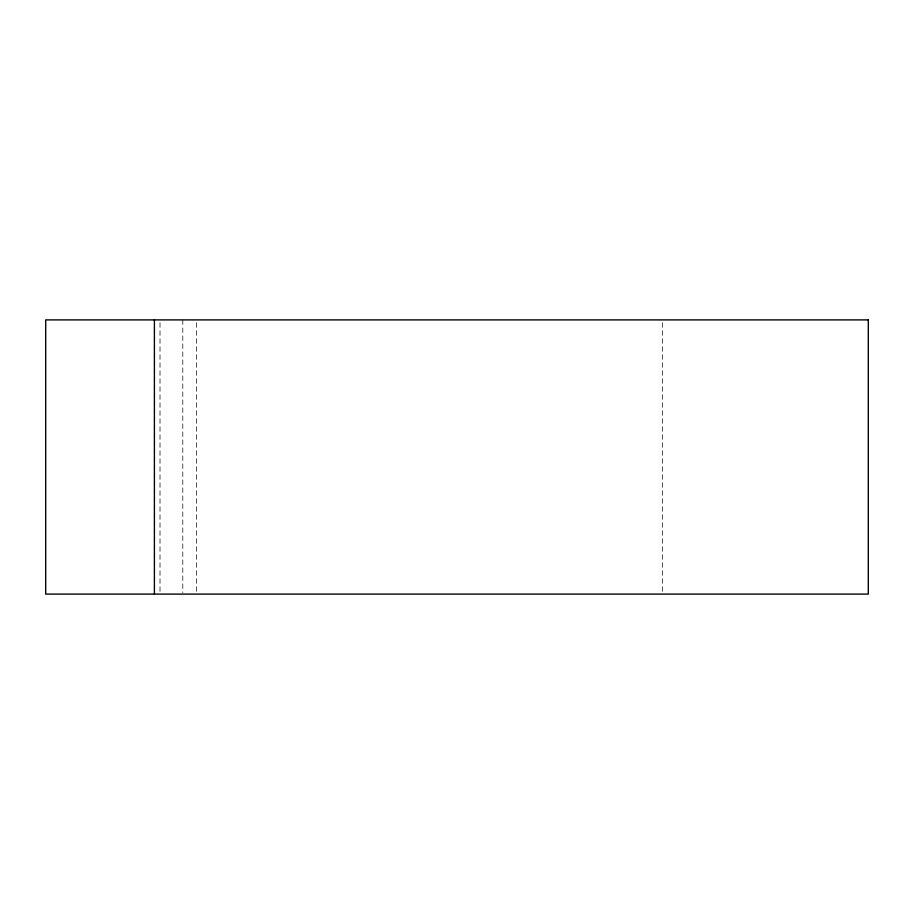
<?xml version="1.0" encoding="UTF-8"?>
<svg xmlns="http://www.w3.org/2000/svg" width="914" height="914" viewBox="0 0 914 914"><rect width="100%" height="100%" fill="white"/><g stroke="black" fill="none" stroke-linecap="round" stroke-linejoin="round"><path stroke-width="0.69" stroke-dasharray="4.57 3.43" d="M662.65 322.756L662.65 592.672M196.51 322.756L196.51 592.672M182.8 319.9L182.8 592.672M160.007 322.756L160.007 592.672"/><path stroke-width="1.37" d="M154.409 319.9L154.409 594.1M868.3 319.9L45.7 319.9L45.7 594.1L868.3 594.1L868.3 319.9"/></g></svg>
